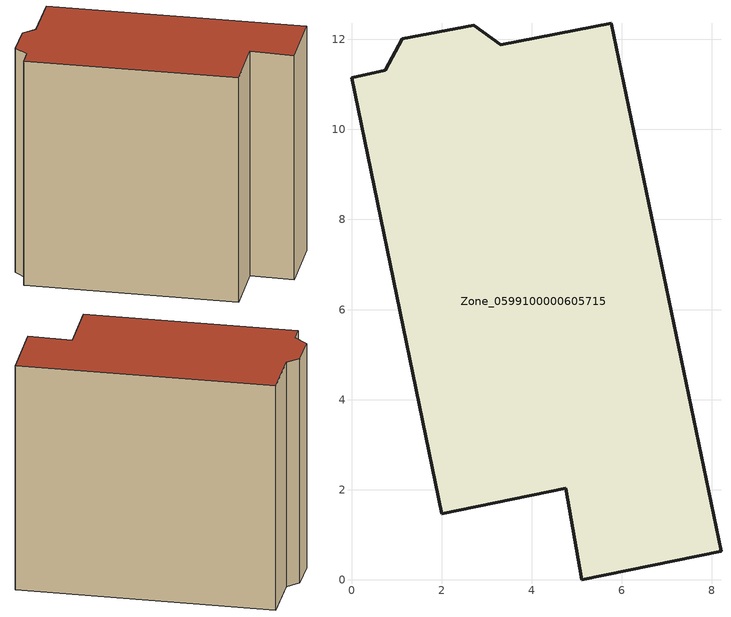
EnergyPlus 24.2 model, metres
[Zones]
Zone_0599100000605715
 floor ground (C_G): 1.13,12.01 2.71,12.31 3.31,11.88 5.77,12.36 8.2,0.64 5.11,0 4.76,2.03 2,1.47 0,11.15 0.75,11.31 z0
 wall outside (C_F): 0.75,11.31 0,11.15 2,1.47 4.76,2.03 5.11,0 8.2,0.64 5.77,12.36 3.31,11.88 2.71,12.31 1.13,12.01 0.75,11.31 z0:11.24
 roof outside (C_R): 2.71,12.31 1.13,12.01 0.75,11.31 0,11.15 2,1.47 4.76,2.03 5.11,0 8.2,0.64 5.77,12.36 3.31,11.88 z11.24
[BUILDING]
Pand.0599100000605715: North Axis=0; Terrain=City; Loads Convergence Tolerance Value=0.04; Temperature Convergence Tolerance Value=0.4; Solar Distribution=FullExterior; Maximum Number of Warmup Days=25; Minimum Number of Warmup Days=1
[Site:Location]
Rotterdam.The.Hague.AP_ZH_NLD Design_Conditions: Latitude=51.96; Longitude=4.45; Time Zone=1; Elevation=-4.5
[SITE:GROUNDTEMPERATURE:BUILDINGSURFACE]
18, 18, 18, 18, 18, 18, 18, 18, 18, 18, 18, 18
[MATERIAL] Thermal Absorptance=0.9; Solar Absorptance=0.7; Visible Absorptance=0.7
Name | Roughness | Thickness | Conductivity | Density | Specific Heat
G.TI.1946 | MediumSmooth | 0.15 | 1 | 540 | 1210
F.TI.1946 | Rough | 0.3 | 0.857143 | 1920 | 840
R.TI.1946 | MediumRough | 0.2 | 0.1 | 1500 | 1000
[CONSTRUCTION]
C_G: G.TI.1946
C_F: F.TI.1946
C_R: R.TI.1946
[ZONE]
Zone_0599100000605715: Type=1; Multiplier=1; Ceiling Height=Autocalculate; Volume=Autocalculate; Floor Area=autocalculate; Part of Total Floor Area=Yes
[ZONEINFILTRATION:DESIGNFLOWRATE]
Infil_Zone_0599100000605715: Zone or ZoneList or Space or SpaceList=Zone_0599100000605715; Schedule=AlwaysOn; Design Flow Rate Calculation Method=Flow/Area; Flow Rate per Floor Area=0.003; Constant Term Coefficient=1; Temperature Term Coefficient=0; Velocity Term Coefficient=0; Velocity Squared Term Coefficient=0
[HVACTEMPLATE:ZONE:IDEALLOADSAIRSYSTEM]
Zone_0599100000605715: Maximum Heating Supply Air Temperature=50; Minimum Cooling Supply Air Temperature=13; Maximum Heating Supply Air Humidity Ratio=0.0156; Minimum Cooling Supply Air Humidity Ratio=0.0077; Heating Limit=NoLimit; Cooling Limit=NoLimit; Dehumidification Control Type=ConstantSensibleHeatRatio; Cooling Sensible Heat Ratio=0.7; Dehumidification Setpoint=60; Humidification Control Type=None; Humidification Setpoint=30; Outdoor Air Method=None; Outdoor Air Flow Rate per Person=0.00944; Outdoor Air Flow Rate per Zone Floor Area=0; Outdoor Air Flow Rate per Zone=0; Demand Controlled Ventilation Type=None; Outdoor Air Economizer Type=NoEconomizer; Heat Recovery Type=None; Sensible Heat Recovery Effectiveness=0.7; Latent Heat Recovery Effectiveness=0.65
[ZONECONTROL:THERMOSTAT]
ThermostatControl_Zone_0599100000605715: Zone or ZoneList=Zone_0599100000605715; Control Type Schedule=DualSetpointControlType; Control 1=Thermostat_Zone_0599100000605715; Temperature Difference Between Cutout And Setpoint=0
[THERMOSTATSETPOINT:DUALSETPOINT]
Thermostat_Zone_0599100000605715: Heating Setpoint Temperature Schedule=HeatingSetpoint_Zone_0599100000605715; Cooling Setpoint Temperature Schedule=CoolingSetpoint_Zone_0599100000605715
[SCHEDULE:COMPACT]
HeatingSetpoint_Zone_0599100000605715: Through: 12/31, For: AllDays, Until: 24:00, 21
CoolingSetpoint_Zone_0599100000605715: Through: 12/31, For: AllDays, Until: 24:00, 24
DualSetpointControlType: Through: 12/31, For: AllDays, Until: 24:00, 4
AlwaysOn: Through: 12/31, For: AllDays, Until: 24:00, 1
